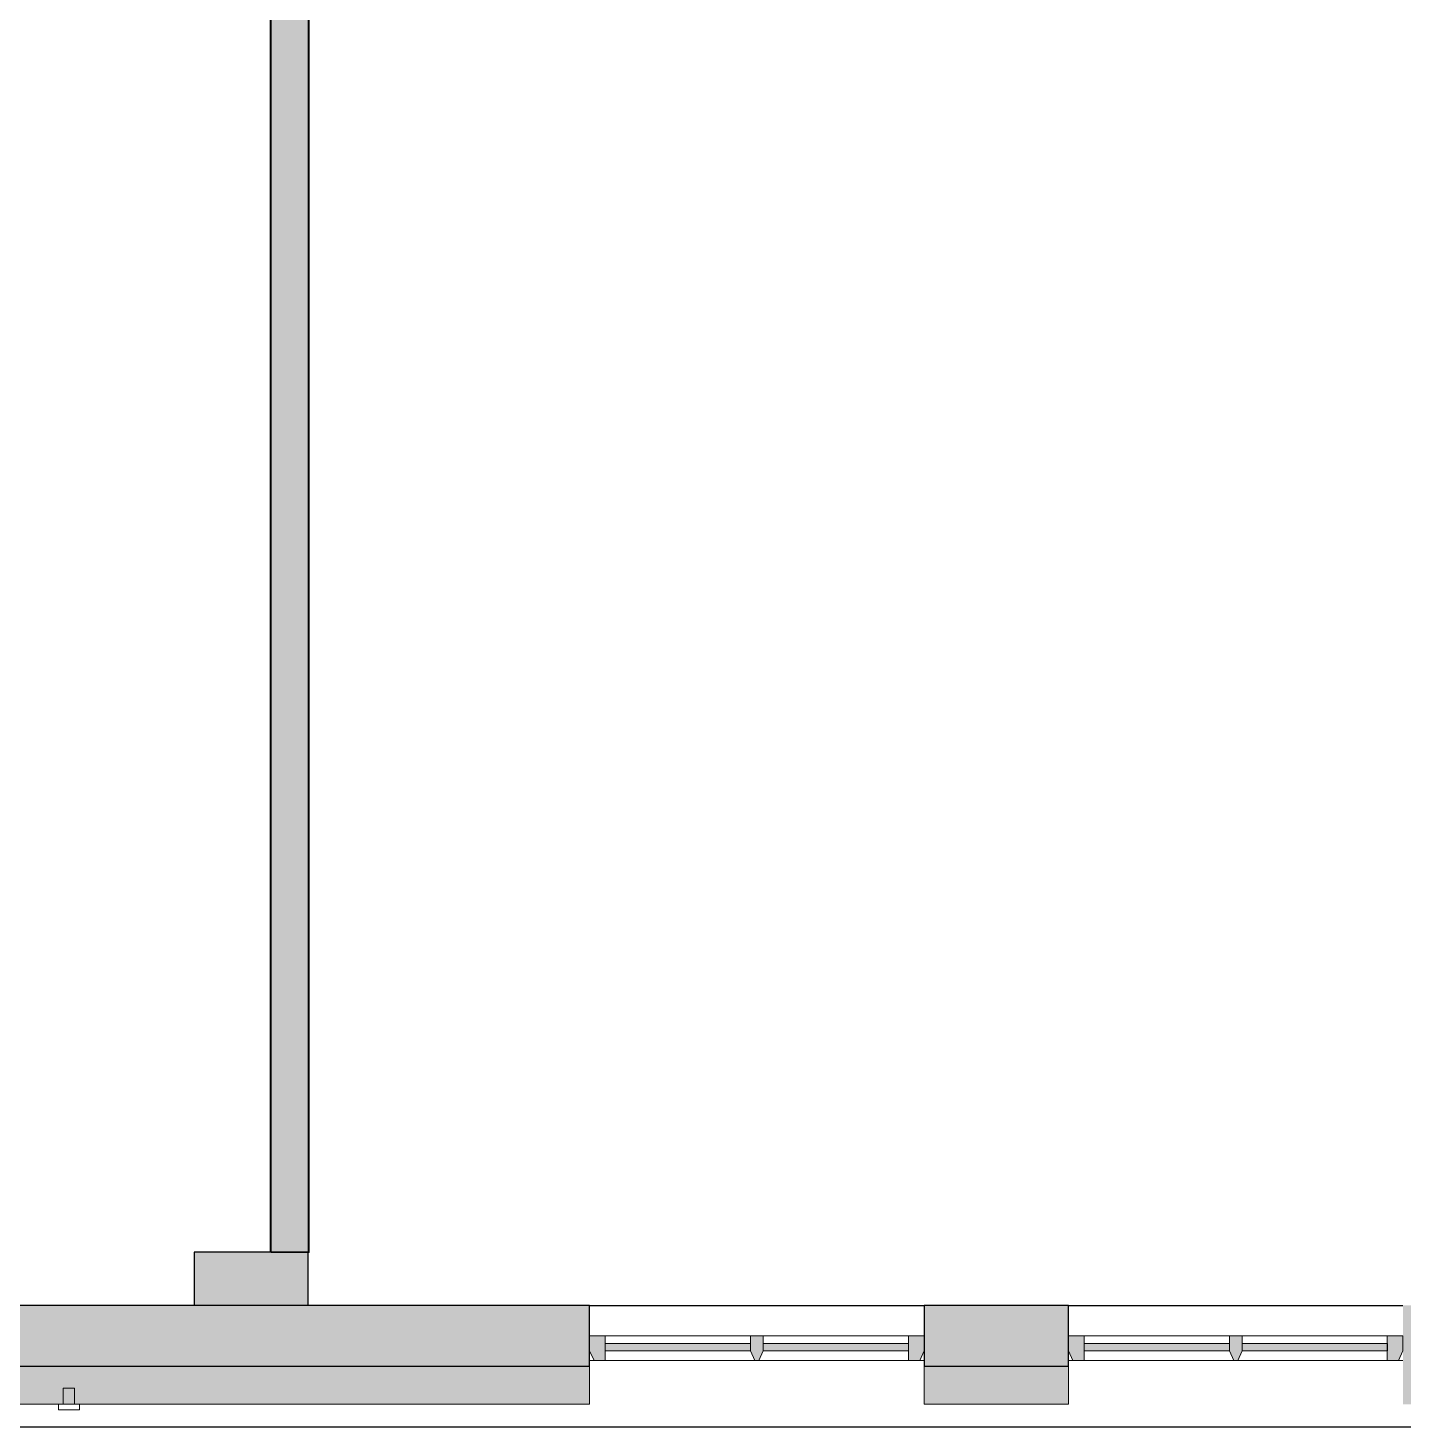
# Model space of a CAD drawing. Header units: inches. Extents: x -3640 to -1418, y -3630 to 137.
# Drawn here: x -3033.8 to -2852.9, y -3452.6 to -3268.6 of the extents above; entities that cross this region are included whole.
import ezdxf

# ---------------------------------------------------------------- set-up
doc = ezdxf.new("R2010")
doc.units = ezdxf.units.IN
doc.header["$MEASUREMENT"] = 0
for name, color, linetype, lineweight in [('A-GLAZ-CURT', 52, 'Continuous', 13), ('A-GLAZ-CWMG', 51, 'Continuous', 13), ('A-WALL', 113, 'Continuous', 13), ('A-WALL-PATT', 111, 'Continuous', 13), ('E-SERT', 181, 'Continuous', 13), ('I-WALL', 2, 'Continuous', 13), ('L-SITE-WALL', 31, 'Continuous', 13), ('Q-CASE', 31, 'Continuous', 13), ('S-COLS', 52, 'Continuous', 13)]:
    doc.layers.add(name, color=color, linetype=linetype, lineweight=lineweight)

# ---------------------------------------------------------------- blocks, each defined once
blk = doc.blocks.new('15830016-STRUCT_MARTINEZ-MOORE_CENTRAL_v2018_rvt-1-DIMENSION PLAN - LEVEL 1 _567_ - 2__ - CAD')
at = {"layer": 'A-WALL-PATT', "lineweight": 20}
h = blk.add_hatch(color=10, dxfattribs=at)
h.paths.add_polyline_path([(-3471.4, -3444.64), (-3351.9, -3444.64), (-3351.9, -3436.64), (-3471.4, -3436.64)], flags=0)
h.paths.add_polyline_path([(-3515.4, -3444.64), (-3515.4, -3436.64), (-3585.4, -3436.64), (-3585.4, -3444.64)], flags=0)
h.paths.add_polyline_path([(-3244.9, -3444.64), (-3155.9, -3444.64), (-3155.9, -3436.64), (-3244.9, -3436.64)], flags=0)
h.paths.add_polyline_path([(-3048.9, -3444.64), (-2959.9, -3444.64), (-2959.9, -3436.64), (-3048.9, -3436.64)], flags=0)
h.paths.add_polyline_path([(-2223.68, -3444.64), (-2175.9, -3444.64), (-2175.9, -3436.64), (-2264.9, -3436.64), (-2264.9, -3444.64)], flags=0)
h.paths.add_polyline_path([(-2852.9, -3444.64), (-2763.9, -3444.64), (-2763.9, -3436.64), (-2852.9, -3436.64)], flags=0)
h.paths.add_polyline_path([(-2308.9, -3444.64), (-2308.9, -3436.64), (-2327.9, -3436.64), (-2327.9, -3444.64)], flags=0)
h.paths.add_polyline_path([(-2896.9, -3444.64), (-2896.9, -3436.64), (-2915.9, -3436.64), (-2915.9, -3444.64)], flags=0)
h.paths.add_polyline_path([(-2371.9, -3444.64), (-2371.9, -3436.64), (-2460.9, -3436.64), (-2460.9, -3444.64), (-2376.44, -3444.64)], flags=0)
h.paths.add_polyline_path([(-2504.9, -3444.64), (-2504.9, -3436.64), (-2523.9, -3436.64), (-2523.9, -3444.64)], flags=0)
h.paths.add_polyline_path([(-2719.9, -3444.64), (-2700.9, -3444.64), (-2700.9, -3436.64), (-2719.9, -3436.64)], flags=0)
h.paths.add_polyline_path([(-2567.9, -3444.64), (-2567.9, -3436.64), (-2656.9, -3436.64), (-2656.9, -3444.64)], flags=0)
h.paths.add_polyline_path([(-2068.9, -3444.64), (-2024.09, -3444.64), (-2024.09, -3436.64), (-2068.9, -3436.64)], flags=0)
h.paths.add_polyline_path([(-2131.9, -3444.64), (-2112.9, -3444.64), (-2112.9, -3436.64), (-2131.9, -3436.64)], flags=0)
at = {"layer": 'S-COLS', "lineweight": 5}
blk.add_hatch(color=50, dxfattribs=at).paths.add_polyline_path([(-2996.9, -3436.64), (-2996.9, -3429.64), (-3011.9, -3429.64), (-3011.9, -3436.64)], flags=0)
at = {"layer": 'A-WALL', "color": 254, "lineweight": 25}
for p, q in [((-2959.9, -3436.64), (-2915.9, -3436.64)), ((-2896.9, -3436.64), (-2852.9, -3436.64))]:
    blk.add_line(p, q, dxfattribs=at)
at = {"layer": 'A-WALL', "color": 253, "lineweight": 25}
blk.add_line((-2614.4, -3452.64), (-3048.9, -3452.64), dxfattribs=at)
at = {"layer": 'L-SITE-WALL', "color": 253, "lineweight": 25}
for p, q in [((-3011.9, -3436.64), (-3048.9, -3436.64)), ((-2996.9, -3436.64), (-3011.9, -3436.64)), ((-2959.9, -3436.64), (-2996.9, -3436.64)), ((-2959.9, -3444.64), (-2959.9, -3436.64)), ((-2896.9, -3436.64), (-2915.9, -3436.64)), ((-2915.9, -3436.64), (-2915.9, -3444.64)), ((-2896.9, -3444.64), (-2896.9, -3436.64)), ((-3048.9, -3444.64), (-2959.9, -3444.64)), ((-2915.9, -3444.64), (-2896.9, -3444.64))]:
    blk.add_line(p, q, dxfattribs=at)
at = {"layer": 'S-COLS', "color": 253, "lineweight": 25}
for p, q in [((-2996.9, -3429.64), (-3011.9, -3429.64)), ((-3011.9, -3429.64), (-3011.9, -3436.64)), ((-2996.9, -3436.64), (-2996.9, -3429.64))]:
    blk.add_line(p, q, dxfattribs=at)
at = {"layer": 'S-COLS', "color": 9}
blk.add_line((-3011.9, -3436.64), (-2996.9, -3436.64), dxfattribs=at)
blk = doc.blocks.new('SD_Card_Reader-BSALS - Card Reader-2172332-DIMENSION PLAN - LEVEL 1 _567_ - 2__ - CAD')
at = {"layer": 'E-SERT', "color": 53, "lineweight": 9}
for p, q in [((-2840.01, -2951.83), (-2842.76, -2951.83)), ((-2842.76, -2951.83), (-2842.76, -2952.58)), ((-2842.76, -2952.58), (-2840.01, -2952.58)), ((-2842.14, -2954.71), (-2842.14, -2952.58)), ((-2840.64, -2952.58), (-2840.64, -2954.71)), ((-2840.01, -2952.58), (-2840.01, -2951.83)), ((-2840.64, -2954.71), (-2842.14, -2954.71))]:
    blk.add_line(p, q, dxfattribs=at)
blk = doc.blocks.new('15830016-ELEC_BSALS_CENTRAL_v2018_rvt-1-DIMENSION PLAN - LEVEL 1 _567_ - 2__ - CAD')
at = {"color": 250, "lineweight": 9, "rotation": 180}
blk.add_blockref('SD_Card_Reader-BSALS - Card Reader-2172332-DIMENSION PLAN - LEVEL 1 _567_ - 2__ - CAD', (-5869.78, -6402.22), dxfattribs=at)
blk = doc.blocks.new('System Panel - Winco Glass-1898336-DIMENSION PLAN - LEVEL 1 _567_ - 2__ - CAD')
at = {"layer": 'A-GLAZ-CURT', "lineweight": 9}
blk.add_hatch(color=90, dxfattribs=at).paths.add_polyline_path([(-9.546875, 0), (-9.546875, -1), (9.546875, -1), (9.546875, 0)], flags=0)
at = {"layer": 'A-GLAZ-CURT', "lineweight": 20}
for p, q in [((9.546875, 0), (-9.546875, 0)), ((-9.546875, 0), (-9.546875, -1)), ((9.546875, -1), (9.546875, 0)), ((-9.546875, -1), (9.546875, -1))]:
    blk.add_line(p, q, dxfattribs=at)
blk = doc.blocks.new('Rectangular Mullion - Winco Accent Full_Right-384064-DIMENSION PLAN - LEVEL 1 _567_ - 2__ - CAD')
at = {"layer": 'A-GLAZ-CWMG', "lineweight": 9}
for p, q in [((-2286.9, -3440.64), (-2286.05, -3440.64)), ((-2286.05, -3440.64), (-2266.96, -3440.64)), ((-2266.96, -3440.64), (-2264.9, -3440.64)), ((-2286.63, -3443.89), (-2266.96, -3443.89)), ((-2265.48, -3443.89), (-2264.9, -3443.89))]:
    blk.add_line(p, q, dxfattribs=at)
blk = doc.blocks.new('Rectangular Mullion - Winco Accent Full_Right-384066-DIMENSION PLAN - LEVEL 1 _567_ - 2__ - CAD')
at = {"layer": 'A-GLAZ-CWMG', "lineweight": 9}
for p, q in [((-2308.9, -3440.64), (-2306.83, -3440.64)), ((-2306.83, -3440.64), (-2287.74, -3440.64)), ((-2287.74, -3440.64), (-2286.9, -3440.64)), ((-2308.9, -3443.89), (-2308.31, -3443.89)), ((-2306.83, -3443.89), (-2287.16, -3443.89))]:
    blk.add_line(p, q, dxfattribs=at)
blk = doc.blocks.new('Rectangular Mullion - Winco Accent Full-384067-DIMENSION PLAN - LEVEL 1 _567_ - 2__ - CAD')
at = {"layer": 'A-GLAZ-CWMG', "lineweight": 9}
blk.add_hatch(color=90, dxfattribs=at).paths.add_polyline_path([(-0.26, -1.25), (-0.84, 0), (-0.84, 2), (0.84, 2), (0.84, 0), (0.26, -1.25)], flags=0)
at = {"layer": 'A-GLAZ-CWMG', "lineweight": 20}
for p, q in [((-0.84, 2), (0.84, 2)), ((-0.84, 0), (-0.84, 2)), ((0.84, 2), (0.84, 0)), ((-0.26, -1.25), (-0.84, 0)), ((0.84, 0), (0.26, -1.25)), ((0.26, -1.25), (-0.26, -1.25))]:
    blk.add_line(p, q, dxfattribs=at)
blk = doc.blocks.new('Basic Wall _ B3-4 7_8_-BSALS - ___-3567775-DIMENSION PLAN - LEVEL 1 _567_ - 2__ - CAD')
at = {"layer": 'I-WALL', "lineweight": 20}
for p, q in [((-3001.9, -3246.64), (-3001.77, -3246.64)), ((-3001.9, -3429.64), (-3001.9, -3246.64))]:
    blk.add_line(p, q, dxfattribs=at)
blk = doc.blocks.new('Basic Wall _ B3-4 7_8_-BSALS - ___-3567774-DIMENSION PLAN - LEVEL 1 _567_ - 2__ - CAD')
at = {"layer": 'I-WALL', "lineweight": 20}
for p, q in [((-2996.9, -3246.64), (-2996.77, -3246.64)), ((-2996.77, -3429.7), (-2996.77, -3246.64)), ((-2996.77, -3429.7), (-2996.9, -3429.7))]:
    blk.add_line(p, q, dxfattribs=at)
blk = doc.blocks.new('Casework 83 - Casework 20-552388-DIMENSION PLAN - LEVEL 1 _567_ - 2__ - CAD')
at = {"layer": 'Q-CASE', "lineweight": 20}
for p, q in [((-2719.9, -3436.64), (-2763.9, -3436.64)), ((-2763.9, -3436.64), (-2719.9, -3436.64)), ((-2761.83, -3440.64), (-2763.9, -3440.64)), ((-2761.83, -3440.64), (-2742.74, -3440.64)), ((-2742.74, -3440.64), (-2761.83, -3440.64)), ((-2741.05, -3440.64), (-2742.74, -3440.64)), ((-2741.05, -3440.64), (-2721.96, -3440.64)), ((-2721.96, -3440.64), (-2741.05, -3440.64)), ((-2719.9, -3440.64), (-2721.96, -3440.64))]:
    blk.add_line(p, q, dxfattribs=at)
blk = doc.blocks.new('Casework 84 - Casework 20-552400-DIMENSION PLAN - LEVEL 1 _567_ - 2__ - CAD')
at = {"layer": 'Q-CASE', "lineweight": 20}
for p, q in [((-2719.9, -3436.64), (-2763.9, -3436.64)), ((-2763.9, -3436.64), (-2719.9, -3436.64)), ((-2761.83, -3440.64), (-2763.9, -3440.64)), ((-2761.83, -3440.64), (-2742.74, -3440.64)), ((-2742.74, -3440.64), (-2761.83, -3440.64)), ((-2741.05, -3440.64), (-2742.74, -3440.64)), ((-2741.05, -3440.64), (-2721.96, -3440.64)), ((-2721.96, -3440.64), (-2741.05, -3440.64)), ((-2719.9, -3440.64), (-2721.96, -3440.64))]:
    blk.add_line(p, q, dxfattribs=at)
blk = doc.blocks.new('Rectangular Mullion - Winco Accent Full_Right-Large-1898345-DIMENSION PLAN - LEVEL 1 _567_ - 2__ - CAD')
at = {"layer": 'A-GLAZ-CWMG', "lineweight": 9}
blk.add_hatch(color=90, dxfattribs=at).paths.add_polyline_path([(-2.06, -1.25), (-2.06, 2), (0, 2), (0, 0), (-0.58, -1.25)], flags=0)
at = {"layer": 'A-GLAZ-CWMG', "lineweight": 20}
for p, q in [((-2.06, -1.25), (-2.06, 2)), ((-2.06, 2), (0, 2)), ((0, 2), (0, 0)), ((0, 0), (-0.58, -1.25)), ((-0.58, -1.25), (-2.06, -1.25))]:
    blk.add_line(p, q, dxfattribs=at)
blk = doc.blocks.new('Rectangular Mullion - Winco Accent Full_Left-Large-1898347-DIMENSION PLAN - LEVEL 1 _567_ - 2__ - CAD')
at = {"layer": 'A-GLAZ-CWMG', "lineweight": 9}
blk.add_hatch(color=90, dxfattribs=at).paths.add_polyline_path([(-0.58, -1.25), (0, 0), (0, 2), (-2.06, 2), (-2.06, -1.25)], flags=0)
at = {"layer": 'A-GLAZ-CWMG', "lineweight": 20}
for p, q in [((0, 2), (-2.06, 2)), ((-2.06, 2), (-2.06, -1.25)), ((0, 0), (0, 2)), ((-0.58, -1.25), (0, 0)), ((-2.06, -1.25), (-0.58, -1.25))]:
    blk.add_line(p, q, dxfattribs=at)

msp = doc.modelspace()

# ---------------------------------------------------------------- block references
at = {"lineweight": 5}
msp.add_blockref('15830016-STRUCT_MARTINEZ-MOORE_CENTRAL_v2018_rvt-1-DIMENSION PLAN - LEVEL 1 _567_ - 2__ - CAD', (0, 0), dxfattribs=at)

# ---------------------------------------------------------------- next in the draw order: hatches: boundary and pattern name
at = {"layer": 'A-WALL-PATT', "lineweight": 5}
msp.add_hatch(color=50, dxfattribs=at).paths.add_polyline_path([(-2996.9, -3429.7), (-2996.9, -3246.64), (-3001.77, -3246.64), (-3001.77, -3429.7)], flags=0)
at = {"layer": 'A-WALL-PATT', "lineweight": 20}
h = msp.add_hatch(color=10, dxfattribs=at)
h.paths.add_polyline_path([(-3471.4, -3449.64), (-3351.9, -3449.64), (-3351.9, -3436.64), (-3471.4, -3436.64)], flags=0)
h.paths.add_polyline_path([(-2253.4, -3449.64), (-2253.4, -3436.64), (-2264.9, -3436.64), (-2264.9, -3449.64)], flags=0)
h.paths.add_polyline_path([(-3515.4, -3449.64), (-3515.4, -3436.64), (-3577.4, -3436.64), (-3577.4, -3449.64)], flags=0)
h.paths.add_polyline_path([(-2327.9, -3449.64), (-2308.9, -3449.64), (-2308.9, -3436.64), (-2327.9, -3436.64)], flags=0)
h.paths.add_polyline_path([(-2376.44, -3449.64), (-2371.9, -3449.64), (-2371.9, -3436.64), (-2460.9, -3436.64), (-2460.9, -3449.64)], flags=0)
h.paths.add_polyline_path([(-3244.9, -3449.64), (-3155.9, -3449.64), (-3155.9, -3436.64), (-3244.9, -3436.64)], flags=0)
h.paths.add_polyline_path([(-2523.9, -3449.64), (-2504.9, -3449.64), (-2504.9, -3436.64), (-2523.9, -3436.64)], flags=0)
h.paths.add_polyline_path([(-2656.9, -3449.64), (-2567.9, -3449.64), (-2567.9, -3436.64), (-2656.9, -3436.64)], flags=0)
h.paths.add_polyline_path([(-3048.9, -3449.64), (-2959.9, -3449.64), (-2959.9, -3436.64), (-3048.9, -3436.64)], flags=0)
h.paths.add_polyline_path([(-2852.9, -3449.64), (-2763.9, -3449.64), (-2763.9, -3436.64), (-2852.9, -3436.64)], flags=0)
h.paths.add_polyline_path([(-2719.9, -3449.64), (-2700.9, -3449.64), (-2700.9, -3436.64), (-2719.9, -3436.64)], flags=0)
h.paths.add_polyline_path([(-2896.9, -3449.64), (-2896.9, -3436.64), (-2915.9, -3436.64), (-2915.9, -3449.64)], flags=0)

# ---------------------------------------------------------------- next in the draw order: linework, layer by layer
at = {"layer": 'A-WALL', "lineweight": 20}
for p, q in [((-2959.9, -3436.64), (-3048.9, -3436.64)), ((-2959.9, -3449.64), (-2959.9, -3436.64)), ((-2896.9, -3436.64), (-2915.9, -3436.64)), ((-2915.9, -3436.64), (-2915.9, -3449.64)), ((-2896.9, -3449.64), (-2896.9, -3436.64)), ((-3048.9, -3449.64), (-2959.9, -3449.64)), ((-2915.9, -3449.64), (-2896.9, -3449.64))]:
    msp.add_line(p, q, dxfattribs=at)
at = {"layer": 'I-WALL', "lineweight": 20}
for p, q in [((-2996.9, -3429.7), (-2996.9, -3098.64)), ((-3001.77, -3246.64), (-3001.77, -3429.7)), ((-3001.77, -3429.7), (-2996.9, -3429.7))]:
    msp.add_line(p, q, dxfattribs=at)

# ---------------------------------------------------------------- next in the draw order: block references
at = {"lineweight": 5}
msp.add_blockref('15830016-ELEC_BSALS_CENTRAL_v2018_rvt-1-DIMENSION PLAN - LEVEL 1 _567_ - 2__ - CAD', (0, 0), dxfattribs=at)
at = {"layer": 'A-GLAZ-CURT', "lineweight": 9, "rotation": 180}
for p in [(-2948.29, -3442.64), (-2927.5, -3442.64), (-2885.29, -3442.64), (-2864.5, -3442.64)]:
    msp.add_blockref('System Panel - Winco Glass-1898336-DIMENSION PLAN - LEVEL 1 _567_ - 2__ - CAD', p, dxfattribs=at)
at = {"layer": 'A-GLAZ-CWMG', "lineweight": 9}
for name, p in [('Rectangular Mullion - Winco Accent Full_Right-384066-DIMENSION PLAN - LEVEL 1 _567_ - 2__ - CAD', (-651, 0)), ('Rectangular Mullion - Winco Accent Full_Right-384064-DIMENSION PLAN - LEVEL 1 _567_ - 2__ - CAD', (-651, 0)), ('Rectangular Mullion - Winco Accent Full_Left-Large-1898347-DIMENSION PLAN - LEVEL 1 _567_ - 2__ - CAD', (-2915.9, -3442.64)), ('Rectangular Mullion - Winco Accent Full_Right-384066-DIMENSION PLAN - LEVEL 1 _567_ - 2__ - CAD', (-588, 0)), ('Rectangular Mullion - Winco Accent Full_Right-384064-DIMENSION PLAN - LEVEL 1 _567_ - 2__ - CAD', (-588, 0)), ('Rectangular Mullion - Winco Accent Full_Left-Large-1898347-DIMENSION PLAN - LEVEL 1 _567_ - 2__ - CAD', (-2852.9, -3442.64))]:
    msp.add_blockref(name, p, dxfattribs=at)
at = {"layer": 'A-GLAZ-CWMG', "lineweight": 9, "extrusion": (0, 0, -1)}
for name, p in [('Rectangular Mullion - Winco Accent Full_Right-Large-1898345-DIMENSION PLAN - LEVEL 1 _567_ - 2__ - CAD', (2959.9, -3442.64)), ('Rectangular Mullion - Winco Accent Full-384067-DIMENSION PLAN - LEVEL 1 _567_ - 2__ - CAD', (2937.9, -3442.64)), ('Rectangular Mullion - Winco Accent Full_Right-Large-1898345-DIMENSION PLAN - LEVEL 1 _567_ - 2__ - CAD', (2896.9, -3442.64)), ('Rectangular Mullion - Winco Accent Full-384067-DIMENSION PLAN - LEVEL 1 _567_ - 2__ - CAD', (2874.9, -3442.64))]:
    msp.add_blockref(name, p, dxfattribs=at)
at = {"layer": 'I-WALL', "lineweight": 20}
for name in ['Basic Wall _ B3-4 7_8_-BSALS - ___-3567775-DIMENSION PLAN - LEVEL 1 _567_ - 2__ - CAD', 'Basic Wall _ B3-4 7_8_-BSALS - ___-3567774-DIMENSION PLAN - LEVEL 1 _567_ - 2__ - CAD']:
    msp.add_blockref(name, (0, 0), dxfattribs=at)
at = {"layer": 'Q-CASE', "lineweight": 20}
for name, p in [('Casework 84 - Casework 20-552400-DIMENSION PLAN - LEVEL 1 _567_ - 2__ - CAD', (-196, 0)), ('Casework 83 - Casework 20-552388-DIMENSION PLAN - LEVEL 1 _567_ - 2__ - CAD', (-133, 0))]:
    msp.add_blockref(name, p, dxfattribs=at)

doc.saveas('drawing.dxf')
